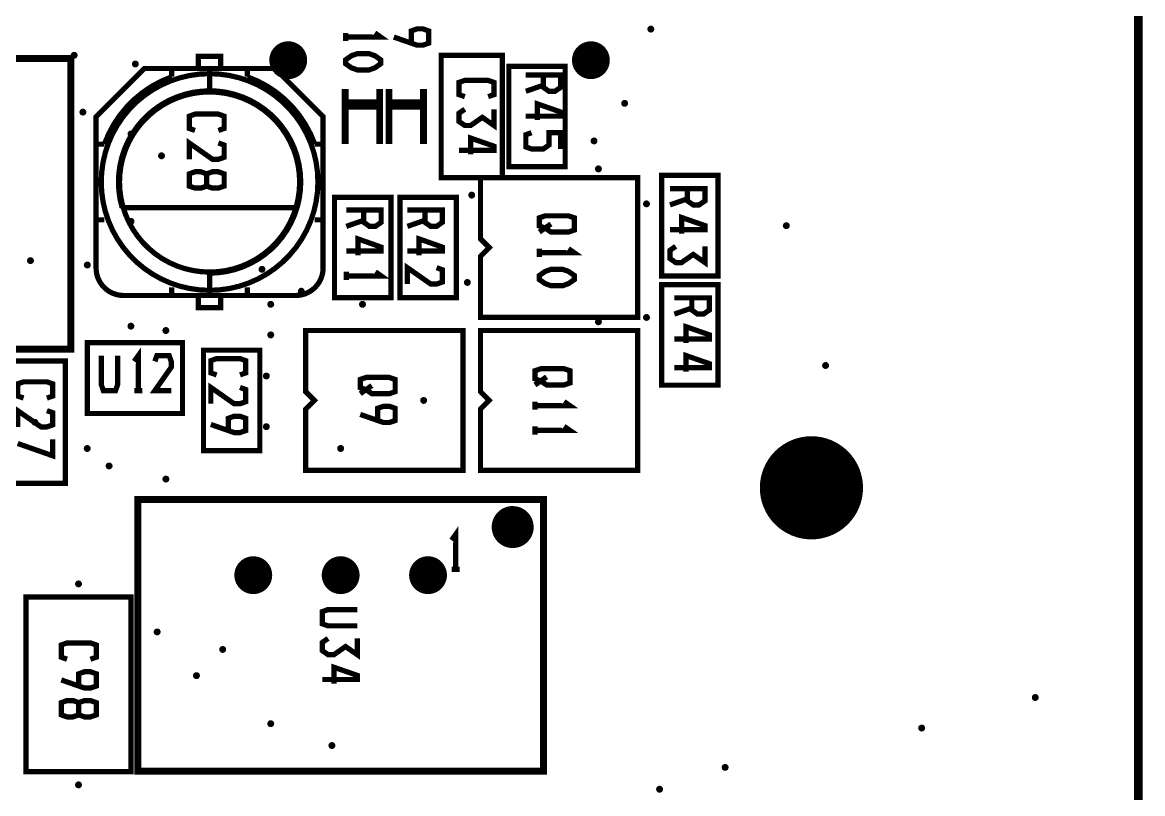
# Model space of a CAD drawing. Extents: x -3 to 440, y 331 to 583.
# Drawn here: x 104.61 to 137.18, y 364.72 to 387.14 of the extents above; entities that cross this region are included whole.
import ezdxf

# ---------------------------------------------------------------- set-up
doc = ezdxf.new("R2010")
doc.units = 0
doc.header["$MEASUREMENT"] = 0
doc.layers.get('0').update_dxf_attribs({"linetype": 'CONTINUOUS'})
for name, color, linetype in [('22-303-0_AST', 7, 'CONTINUOUS'), ('22-303-0_DRL', 1, 'CONTINUOUS'), ('THRUHOLE_NPT', 7, 'CONTINUOUS'), ('THRUHOLE_TAP', 1, 'CONTINUOUS')]:
    doc.layers.add(name, color=color, linetype=linetype)

# ---------------------------------------------------------------- blocks, each defined once
blk = doc.blocks.new('ROUND_28')
at = {"const_width": 0.54991}
blk.add_lwpolyline([(-0.274954, 0, 1), (0.274954, 0, 1)], format="xyb", close=True, dxfattribs=at)
blk = doc.blocks.new('ROUND_111')
at = {"const_width": 1.49987}
blk.add_lwpolyline([(-0.749934, 0, 1), (0.749934, 0, 1)], format="xyb", close=True, dxfattribs=at)
blk = doc.blocks.new('ROUND_116')
at = {"const_width": 0.10033}
blk.add_lwpolyline([(-0.050164, 0, 1), (0.050164, 0, 1)], format="xyb", close=True, dxfattribs=at)
blk = doc.blocks.new('ROUND_117')
at = {"const_width": 0.10033}
blk.add_lwpolyline([(-0.050164, 0, 1), (0.050164, 0, 1)], format="xyb", close=True, dxfattribs=at)
blk = doc.blocks.new('ROUND_108')
at = {"const_width": 0.10033}
blk.add_lwpolyline([(-0.050164, 0, 1), (0.050164, 0, 1)], format="xyb", close=True, dxfattribs=at)
blk = doc.blocks.new('ROUND_82')
at = {"const_width": 1.49987}
blk.add_lwpolyline([(-0.749934, 0, 1), (0.749934, 0, 1)], format="xyb", close=True, dxfattribs=at)

msp = doc.modelspace()

# ---------------------------------------------------------------- linework, layer by layer
at = {"layer": '22-303-0_AST'}
for points, const_width in [([(117.5500432560365, 582.6056078465505), (117.5500432560365, 572.6056278465505), (122.5513032560365, 572.6056278465505), (122.5513032560365, 582.6056078465505), (137.0496232560365, 582.6056078465505), (137.0496232560365, 342.6060878465505), (-2.950096743963513, 342.6060878465505), (-2.950096743963513, 582.6056078465505), (117.5500432560365, 582.6056078465505)], 0.254), ([(114.0118232560365, 386.5988878465505), (114.0118232560365, 386.8351078465505)], 0.1524), ([(114.0118232560365, 386.7157278465505), (115.0278232560365, 386.7157278465505), (114.8576432560365, 386.8351078465505)], 0.1524), ([(115.9168232560365, 386.5379278465505), (115.9168232560365, 386.8935278465505), (116.0870032560365, 386.9544878465505), (116.2546432560365, 386.9544878465505), (116.4248232560365, 386.8935278465505), (116.4248232560365, 386.5379278465505), (116.2546432560365, 386.4795078465505), (116.0870032560365, 386.4795078465505), (115.4088232560365, 386.7157278465505)], 0.1524), ([(110.3796232560365, 385.8013278465505), (110.3796232560365, 386.1518478465505), (109.7293832560365, 386.1518478465505), (109.7293832560365, 385.8013278465505)], 0.1524), ([(114.0118232560365, 386.0553278465505), (114.1820032560365, 386.1747078465505), (114.3496432560365, 386.2331278465505), (114.6900032560365, 386.2331278465505), (114.8576432560365, 386.1747078465505), (115.0278232560365, 386.0553278465505), (115.0278232560365, 385.9384878465505), (114.8576432560365, 385.8191078465505), (114.6900032560365, 385.7606878465505), (114.3496432560365, 385.7606878465505), (114.1820032560365, 385.8191078465505), (114.0118232560365, 385.9384878465505), (114.0118232560365, 386.0553278465505)], 0.1524), ([(118.5635032560365, 382.6288678465505), (116.7855032560365, 382.6288678465505), (116.7855032560365, 386.1848678465505), (118.5635032560365, 386.1848678465505), (118.5635032560365, 382.6288678465505)], 0.1524), ([(106.0235232560365, 386.0908878465505), (106.0235232560365, 377.6428478465505), (97.90060325603649, 377.6428478465505), (97.57548325603649, 377.9679678465505), (97.57548325603649, 379.9161478465505), (97.90060325603649, 380.2412678465505), (97.57548325603649, 380.5663878465505), (97.57548325603649, 386.0908878465505), (106.0235232560365, 386.0908878465505)], 0.20066), ([(108.9546832560365, 385.8013278465505), (108.1545832560365, 385.8013278465505), (106.7550432560365, 384.4017878465505), (106.7550432560365, 383.6016878465505), (106.9963432560365, 383.6016878465505)], 0.1524), ([(108.9546832560365, 385.5600278465505), (108.9546832560365, 385.8013278465505), (109.7293832560365, 385.8013278465505), (110.3796232560365, 385.8013278465505), (111.1543232560365, 385.8013278465505), (111.1543232560365, 385.5600278465505)], 0.1524), ([(113.1126632560365, 383.6016878465505), (113.3539632560365, 383.6016878465505), (113.3539632560365, 384.4017878465505), (111.9544232560365, 385.8013278465505), (111.1543232560365, 385.8013278465505)], 0.1524), ([(118.7540032560365, 385.8673678465505), (118.7540032560365, 382.9463678465505), (120.3923032560365, 382.9463678465505), (120.3923032560365, 385.8673678465505), (118.7540032560365, 385.8673678465505)], 0.1524), ([(110.0545032560365, 385.6514678465505), (110.0545032560365, 385.1510878465505)], 0.1524), ([(119.7547632560365, 385.6108278465505), (119.7547632560365, 385.2552278465505), (119.9224032560365, 385.1383878465505), (120.0925832560365, 385.1383878465505), (120.2627632560365, 385.2552278465505), (120.2627632560365, 385.6108278465505), (119.2467632560365, 385.6108278465505)], 0.1524), ([(117.4738432560365, 384.9834478465505), (117.3036632560365, 385.0418678465505), (117.3036632560365, 385.3974678465505), (117.4738432560365, 385.4558878465505), (118.1520232560365, 385.4558878465505), (118.3196632560365, 385.3974678465505), (118.3196632560365, 385.0418678465505), (118.1520232560365, 384.9834478465505)], 0.1524), ([(119.7547632560365, 385.3161878465505), (119.2467632560365, 385.1383878465505)], 0.1524), ([(114.1007232560365, 383.7083678465505), (113.9991232560365, 383.7083678465505), (113.9991232560365, 385.1053678465505), (114.1007232560365, 385.1053678465505)], 0.20066), ([(114.9998832560365, 384.8056478465505), (114.9998832560365, 384.7065878465505), (113.9991232560365, 384.7065878465505), (113.9991232560365, 384.8056478465505), (114.9998832560365, 384.8056478465505)], 0.20066), ([(114.8982832560365, 385.1053678465505), (114.9998832560365, 385.1053678465505), (114.9998832560365, 383.7083678465505), (114.8982832560365, 383.7083678465505)], 0.20066), ([(115.3707232560365, 383.7083678465505), (115.2691232560365, 383.7083678465505), (115.2691232560365, 385.1053678465505), (115.3707232560365, 385.1053678465505)], 0.20066), ([(116.2698832560365, 384.8056478465505), (116.2698832560365, 384.7065878465505), (115.2691232560365, 384.7065878465505), (115.2691232560365, 384.8056478465505), (116.2698832560365, 384.8056478465505)], 0.20066), ([(116.1682832560365, 385.1053678465505), (116.2698832560365, 385.1053678465505), (116.2698832560365, 383.7083678465505), (116.1682832560365, 383.7083678465505)], 0.20066), ([(117.4738432560365, 384.6176878465505), (117.3036632560365, 384.5008478465505), (117.3036632560365, 384.2620878465505), (117.4738432560365, 384.1452478465505), (117.6440232560365, 384.1452478465505), (117.9818432560365, 384.3814678465505), (118.3196632560365, 384.1452478465505), (118.3196632560365, 384.6176878465505)], 0.1524), ([(119.5845832560365, 384.3001878465505), (119.5845832560365, 384.7726278465505), (120.2627632560365, 384.5364078465505), (120.2627632560365, 384.4170278465505), (119.2467632560365, 384.4170278465505)], 0.1524), ([(109.6303232560365, 384.0004678465505), (109.4626832560365, 384.0588878465505), (109.4626832560365, 384.4144878465505), (109.6303232560365, 384.4754478465505), (110.3085032560365, 384.4754478465505), (110.4786832560365, 384.4144878465505), (110.4786832560365, 384.0588878465505), (110.3085032560365, 384.0004678465505)], 0.1524), ([(119.4144032560365, 383.9344278465505), (119.2467632560365, 383.8760078465505), (119.2467632560365, 383.5204078465505), (119.4144032560365, 383.4619878465505), (119.7547632560365, 383.4619878465505), (119.9224032560365, 383.5788278465505), (119.9224032560365, 383.9344278465505), (120.2627632560365, 383.9344278465505), (120.2627632560365, 383.4619878465505)], 0.1524), ([(106.7550432560365, 383.6016878465505), (106.7550432560365, 381.4020478465505), (106.7550432560365, 380.0025078465505)], 0.1524), ([(109.4626832560365, 383.1622678465505), (109.4626832560365, 383.6372478465505), (110.1383232560365, 383.1622678465505), (110.3085032560365, 383.1622678465505), (110.4786832560365, 383.2206878465505), (110.4786832560365, 383.5762878465505), (110.3085032560365, 383.6372478465505)], 0.1524), ([(113.3539632560365, 383.6016878465505), (113.3539632560365, 381.4020478465505), (113.3539632560365, 380.0025078465505)], 0.1524), ([(117.6440232560365, 383.3070478465505), (117.6440232560365, 383.7794878465505), (118.3196632560365, 383.5432678465505), (118.3196632560365, 383.4238878465505), (117.3036632560365, 383.4238878465505)], 0.1524), ([(109.9706832560365, 382.3824878465505), (110.1383232560365, 382.3240678465505), (110.3085032560365, 382.3240678465505), (110.4786832560365, 382.3824878465505), (110.4786832560365, 382.7380878465505), (110.3085032560365, 382.7990478465505), (110.1383232560365, 382.7990478465505), (109.9706832560365, 382.7380878465505), (109.9706832560365, 382.3824878465505), (109.8005032560365, 382.3240678465505), (109.6303232560365, 382.3240678465505), (109.4626832560365, 382.3824878465505), (109.4626832560365, 382.7380878465505), (109.6303232560365, 382.7990478465505), (109.8005032560365, 382.7990478465505), (109.9706832560365, 382.7380878465505)], 0.1524), ([(122.5005032560365, 378.5648678465505), (117.9285032560365, 378.5648678465505), (117.9285032560365, 380.3428678465505), (118.1825032560365, 380.5968678465505), (117.9285032560365, 380.8508678465505), (117.9285032560365, 382.6288678465505), (122.5005032560365, 382.6288678465505), (122.5005032560365, 378.5648678465505)], 0.1524), ([(123.1990032560365, 382.6923678465505), (123.1990032560365, 379.7713678465505), (124.8373032560365, 379.7713678465505), (124.8373032560365, 382.6923678465505), (123.1990032560365, 382.6923678465505)], 0.1524), ([(123.9457632560365, 382.3088278465505), (123.9457632560365, 381.9532278465505), (124.1134032560365, 381.8363878465505), (124.2835832560365, 381.8363878465505), (124.4537632560365, 381.9532278465505), (124.4537632560365, 382.3088278465505), (123.4377632560365, 382.3088278465505)], 0.1524), ([(115.3250032560365, 379.1363678465505), (115.3250032560365, 382.0573678465505), (113.6867032560365, 382.0573678465505), (113.6867032560365, 379.1363678465505), (115.3250032560365, 379.1363678465505)], 0.1524), ([(117.2300032560365, 379.1363678465505), (117.2300032560365, 382.0573678465505), (115.5917032560365, 382.0573678465505), (115.5917032560365, 379.1363678465505), (117.2300032560365, 379.1363678465505)], 0.1524), ([(123.9457632560365, 382.0141878465505), (123.4377632560365, 381.8363878465505)], 0.1524), ([(107.5119632560365, 381.7525678465505), (112.5970432560365, 381.7525678465505)], 0.1524), ([(114.5350632560365, 381.6865278465505), (114.5350632560365, 381.3309278465505), (114.7052432560365, 381.2115478465505), (114.8754232560365, 381.2115478465505), (115.0430632560365, 381.3309278465505), (115.0430632560365, 381.6865278465505), (114.0270632560365, 381.6865278465505)], 0.1524), ([(116.3130632560365, 381.6865278465505), (116.3130632560365, 381.3309278465505), (116.4832432560365, 381.2115478465505), (116.6534232560365, 381.2115478465505), (116.8210632560365, 381.3309278465505), (116.8210632560365, 381.6865278465505), (115.8050632560365, 381.6865278465505)], 0.1524), ([(106.7550432560365, 381.4020478465505), (106.9963432560365, 381.4020478465505)], 0.1524), ([(113.1126632560365, 381.4020478465505), (113.3539632560365, 381.4020478465505)], 0.1524), ([(114.5350632560365, 381.3893478465505), (114.0270632560365, 381.2115478465505)], 0.1524), ([(116.3130632560365, 381.3893478465505), (115.8050632560365, 381.2115478465505)], 0.1524), ([(119.8106432560365, 381.5188878465505), (119.6404632560365, 381.4604678465505), (119.6404632560365, 381.2242478465505), (119.8106432560365, 381.1632878465505), (119.9782832560365, 381.0464478465505), (120.4862832560365, 381.0464478465505), (120.6564632560365, 381.1048678465505), (120.6564632560365, 381.4604678465505), (120.4862832560365, 381.5188878465505), (119.8106432560365, 381.5188878465505)], 0.1524), ([(119.9782832560365, 381.2826678465505), (119.6404632560365, 381.0464478465505)], 0.1524), ([(123.7755832560365, 380.9981878465505), (123.7755832560365, 381.4706278465505), (124.4537632560365, 381.2344078465505), (124.4537632560365, 381.1150278465505), (123.4377632560365, 381.1150278465505)], 0.1524), ([(114.3674232560365, 380.3733478465505), (114.3674232560365, 380.8483278465505), (115.0430632560365, 380.6095678465505), (115.0430632560365, 380.4927278465505), (114.0270632560365, 380.4927278465505)], 0.1524), ([(116.1454232560365, 380.3733478465505), (116.1454232560365, 380.8483278465505), (116.8210632560365, 380.6095678465505), (116.8210632560365, 380.4927278465505), (115.8050632560365, 380.4927278465505)], 0.1524), ([(123.6054032560365, 380.6324278465505), (123.4377632560365, 380.5155878465505), (123.4377632560365, 380.2768278465505), (123.6054032560365, 380.1599878465505), (123.7755832560365, 380.1599878465505), (124.1134032560365, 380.3962078465505), (124.4537632560365, 380.1599878465505), (124.4537632560365, 380.6324278465505)], 0.1524), ([(119.6404632560365, 380.3250878465505), (119.6404632560365, 380.5638478465505)], 0.1524), ([(119.6404632560365, 380.4444678465505), (120.6564632560365, 380.4444678465505), (120.4862832560365, 380.5638478465505)], 0.1524), ([(115.8050632560365, 379.5351478465505), (115.8050632560365, 380.0101278465505), (116.4832432560365, 379.5351478465505), (116.6534232560365, 379.5351478465505), (116.8210632560365, 379.5935678465505), (116.8210632560365, 379.9491678465505), (116.6534232560365, 380.0101278465505)], 0.1524), ([(119.6404632560365, 379.7840678465505), (119.8106432560365, 379.9034478465505), (119.9782832560365, 379.9618678465505), (120.3186432560365, 379.9618678465505), (120.4862832560365, 379.9034478465505), (120.6564632560365, 379.7840678465505), (120.6564632560365, 379.6646878465505), (120.4862832560365, 379.5478478465505), (120.3186432560365, 379.4868878465505), (119.9782832560365, 379.4868878465505), (119.8106432560365, 379.5478478465505), (119.6404632560365, 379.6646878465505), (119.6404632560365, 379.7840678465505)], 0.1524), ([(110.0545032560365, 379.3522678465505), (110.0545032560365, 379.8526478465505)], 0.1524), ([(114.0270632560365, 379.6545278465505), (114.0270632560365, 379.8907478465505)], 0.1524), ([(114.0270632560365, 379.7713678465505), (115.0430632560365, 379.7713678465505), (114.8754232560365, 379.8907478465505)], 0.1524), ([(109.7293832560365, 379.2024078465505), (109.7293832560365, 378.8518878465505), (110.3796232560365, 378.8518878465505), (110.3796232560365, 379.2024078465505), (109.7293832560365, 379.2024078465505), (108.9546832560365, 379.2024078465505), (108.9546832560365, 379.4437078465505)], 0.1524), ([(111.1543232560365, 379.2024078465505), (111.1543232560365, 379.4437078465505)], 0.1524), ([(123.1990032560365, 379.5173678465505), (123.1990032560365, 376.5963678465505), (124.8373032560365, 376.5963678465505), (124.8373032560365, 379.5173678465505), (123.1990032560365, 379.5173678465505)], 0.1524), ([(107.5551432560365, 379.2024078465505), (108.9546832560365, 379.2024078465505)], 0.1524), ([(112.5538632560365, 379.2024078465505), (111.1543232560365, 379.2024078465505), (110.3796232560365, 379.2024078465505)], 0.1524), ([(124.0727632560365, 379.1338278465505), (124.0727632560365, 378.7782278465505), (124.2404032560365, 378.6613878465505), (124.4105832560365, 378.6613878465505), (124.5807632560365, 378.7782278465505), (124.5807632560365, 379.1338278465505), (123.5647632560365, 379.1338278465505)], 0.1524), ([(124.0727632560365, 378.8391878465505), (123.5647632560365, 378.6613878465505)], 0.1524), ([(123.9025832560365, 377.8231878465505), (123.9025832560365, 378.2956278465505), (124.5807632560365, 378.0594078465505), (124.5807632560365, 377.9400278465505), (123.5647632560365, 377.9400278465505)], 0.1524), ([(117.4205032560365, 374.1198678465505), (112.8485032560365, 374.1198678465505), (112.8485032560365, 375.8978678465505), (113.1025032560365, 376.1518678465505), (112.8485032560365, 376.4058678465505), (112.8485032560365, 378.1838678465505), (117.4205032560365, 378.1838678465505), (117.4205032560365, 374.1198678465505)], 0.1524), ([(122.5005032560365, 374.1198678465505), (117.9285032560365, 374.1198678465505), (117.9285032560365, 375.8978678465505), (118.1825032560365, 376.1518678465505), (117.9285032560365, 376.4058678465505), (117.9285032560365, 378.1838678465505), (122.5005032560365, 378.1838678465505), (122.5005032560365, 374.1198678465505)], 0.1524), ([(109.2671032560365, 375.7708678465505), (109.2671032560365, 377.8282678465505), (106.4985032560365, 377.8282678465505), (106.4985032560365, 375.7708678465505), (109.2671032560365, 375.7708678465505)], 0.1524), ([(107.3798832560365, 377.4548878465505), (107.3798832560365, 376.6090678465505), (107.3214632560365, 376.4388878465505), (106.9658632560365, 376.4388878465505), (106.9074432560365, 376.6090678465505), (106.9074432560365, 377.4548878465505)], 0.1524), ([(107.9818632560365, 376.4388878465505), (107.9818632560365, 377.4548878465505), (107.8624832560365, 377.2872478465505)], 0.1524), ([(108.9394432560365, 376.4388878465505), (108.4644632560365, 376.4388878465505), (108.9394432560365, 377.1170678465505), (108.9394432560365, 377.2872478465505), (108.8784832560365, 377.4548878465505), (108.5228832560365, 377.4548878465505), (108.4644632560365, 377.2872478465505)], 0.1524), ([(111.5150032560365, 374.6913678465505), (111.5150032560365, 377.6123678465505), (109.8767032560365, 377.6123678465505), (109.8767032560365, 374.6913678465505), (111.5150032560365, 374.6913678465505)], 0.1524), ([(110.2602432560365, 376.8935478465505), (110.0900632560365, 376.9519678465505), (110.0900632560365, 377.3075678465505), (110.2602432560365, 377.3685278465505), (110.9384232560365, 377.3685278465505), (111.1060632560365, 377.3075678465505), (111.1060632560365, 376.9519678465505), (110.9384232560365, 376.8935478465505)], 0.1524), ([(123.9025832560365, 376.9849878465505), (123.9025832560365, 377.4574278465505), (124.5807632560365, 377.2212078465505), (124.5807632560365, 377.1018278465505), (123.5647632560365, 377.1018278465505)], 0.1524), ([(105.8635032560365, 373.7388678465505), (104.0855032560365, 373.7388678465505), (104.0855032560365, 377.2948678465505), (105.8635032560365, 377.2948678465505), (105.8635032560365, 373.7388678465505)], 0.1524), ([(119.6836432560365, 377.0738878465505), (119.5134632560365, 377.0154678465505), (119.5134632560365, 376.7792478465505), (119.6836432560365, 376.7182878465505), (119.8512832560365, 376.6014478465505), (120.3592832560365, 376.6014478465505), (120.5294632560365, 376.6598678465505), (120.5294632560365, 377.0154678465505), (120.3592832560365, 377.0738878465505), (119.6836432560365, 377.0738878465505)], 0.1524), ([(104.6468432560365, 376.2204478465505), (104.4766632560365, 376.2788678465505), (104.4766632560365, 376.6344678465505), (104.6468432560365, 376.6928878465505), (105.3250232560365, 376.6928878465505), (105.4926632560365, 376.6344678465505), (105.4926632560365, 376.2788678465505), (105.3250232560365, 376.2204478465505)], 0.1524), ([(114.6036432560365, 376.8198878465505), (114.4334632560365, 376.7614678465505), (114.4334632560365, 376.5252478465505), (114.6036432560365, 376.4642878465505), (114.7712832560365, 376.3474478465505), (115.2792832560365, 376.3474478465505), (115.4494632560365, 376.4058678465505), (115.4494632560365, 376.7614678465505), (115.2792832560365, 376.8198878465505), (114.6036432560365, 376.8198878465505)], 0.1524), ([(119.8512832560365, 376.8376678465505), (119.5134632560365, 376.6014478465505)], 0.1524), ([(108.1012432560365, 376.4388878465505), (107.8624832560365, 376.4388878465505)], 0.1524), ([(110.0900632560365, 376.0553478465505), (110.0900632560365, 376.5303278465505), (110.7682432560365, 376.0553478465505), (110.9384232560365, 376.0553478465505), (111.1060632560365, 376.1137678465505), (111.1060632560365, 376.4693678465505), (110.9384232560365, 376.5303278465505)], 0.1524), ([(114.7712832560365, 376.5836678465505), (114.4334632560365, 376.3474478465505)], 0.1524), ([(119.5134632560365, 375.8800878465505), (119.5134632560365, 376.1188478465505)], 0.1524), ([(119.5134632560365, 375.9994678465505), (120.5294632560365, 375.9994678465505), (120.3592832560365, 376.1188478465505)], 0.1524), ([(104.4766632560365, 375.3822478465505), (104.4766632560365, 375.8546878465505), (105.1548432560365, 375.3822478465505), (105.3250232560365, 375.3822478465505), (105.4926632560365, 375.4406678465505), (105.4926632560365, 375.7962678465505), (105.3250232560365, 375.8546878465505)], 0.1524), ([(114.9414632560365, 375.5676678465505), (114.9414632560365, 375.9232678465505), (115.1116432560365, 375.9816878465505), (115.2792832560365, 375.9816878465505), (115.4494632560365, 375.9232678465505), (115.4494632560365, 375.5676678465505), (115.2792832560365, 375.5092478465505), (115.1116432560365, 375.5092478465505), (114.4334632560365, 375.7454678465505)], 0.1524), ([(110.5980632560365, 375.2755678465505), (110.5980632560365, 375.6311678465505), (110.7682432560365, 375.6921278465505), (110.9384232560365, 375.6921278465505), (111.1060632560365, 375.6311678465505), (111.1060632560365, 375.2755678465505), (110.9384232560365, 375.2171478465505), (110.7682432560365, 375.2171478465505), (110.0900632560365, 375.4533678465505)], 0.1524), ([(119.5134632560365, 375.1612678465505), (119.5134632560365, 375.3974878465505)], 0.1524), ([(119.5134632560365, 375.2806478465505), (120.5294632560365, 375.2806478465505), (120.3592832560365, 375.3974878465505)], 0.1524), ([(104.4766632560365, 374.8996478465505), (105.4926632560365, 374.5440478465505), (105.4926632560365, 375.0164878465505)], 0.1524), ([(119.7598432560365, 373.0708478465505), (119.7649232560365, 373.2715078465505), (107.9691632560365, 373.2715078465505), (107.9691632560365, 365.3771878465505), (119.7598432560365, 365.3771878465505), (119.7598432560365, 373.0708478465505)], 0.20066), ([(119.2086632560365, 372.8498678465505), (118.5203232560365, 372.8498678465505)], 0.20066), ([(118.5228632560365, 372.8498678465505), (118.5228632560365, 372.0929478465505)], 0.20066), ([(118.7032032560365, 372.9565478465505), (118.7032032560365, 371.9888078465505)], 0.20066), ([(118.8835432560365, 372.9819478465505), (118.8835432560365, 371.9608678465505)], 0.20066), ([(119.0613432560365, 372.9413078465505), (119.0613432560365, 372.0015078465505)], 0.20066), ([(119.2416832560365, 372.8143078465505), (119.2416832560365, 372.1285078465505)], 0.20066), ([(119.3737632560365, 372.4891878465505), (118.3552232560365, 372.4891878465505)], 0.20066), ([(119.3356632560365, 372.6695278465505), (118.3933232560365, 372.6695278465505)], 0.20066), ([(117.2096832560365, 371.2420478465505), (117.2096832560365, 372.2580478465505), (117.0903032560365, 372.0878678465505)], 0.1524), ([(119.3483632560365, 372.3088478465505), (118.3806232560365, 372.3088478465505)], 0.20066), ([(119.2442232560365, 372.1310478465505), (118.4847632560365, 372.1310478465505)], 0.20066), ([(117.3265232560365, 371.2420478465505), (117.0903032560365, 371.2420478465505)], 0.1524), ([(107.7685032560365, 370.4368678465505), (107.7685032560365, 365.3568678465505), (104.7205032560365, 365.3568678465505), (104.7205032560365, 370.4368678465505), (107.7685032560365, 370.4368678465505)], 0.1524), ([(114.3471032560365, 369.5986678465505), (113.4987432560365, 369.5986678465505), (113.3311032560365, 369.6570878465505), (113.3311032560365, 370.0126878465505), (113.4987432560365, 370.0711078465505), (114.3471032560365, 370.0711078465505)], 0.1524), ([(113.4987432560365, 369.2329078465505), (113.3311032560365, 369.1160678465505), (113.3311032560365, 368.8773078465505), (113.4987432560365, 368.7604678465505), (113.6689232560365, 368.7604678465505), (114.0067432560365, 368.9966878465505), (114.3471032560365, 368.7604678465505), (114.3471032560365, 369.2329078465505)], 0.1524), ([(105.9117632560365, 368.6283878465505), (105.7441232560365, 368.6868078465505), (105.7441232560365, 369.0424078465505), (105.9117632560365, 369.1033678465505), (106.5899432560365, 369.1033678465505), (106.7601232560365, 369.0424078465505), (106.7601232560365, 368.6868078465505), (106.5899432560365, 368.6283878465505)], 0.1524), ([(106.2521232560365, 367.8486078465505), (106.2521232560365, 368.2042078465505), (106.4197632560365, 368.2651678465505), (106.5899432560365, 368.2651678465505), (106.7601232560365, 368.2042078465505), (106.7601232560365, 367.8486078465505), (106.5899432560365, 367.7901878465505), (106.4197632560365, 367.7901878465505), (105.7441232560365, 368.0264078465505)], 0.1524), ([(113.6689232560365, 367.9222678465505), (113.6689232560365, 368.3947078465505), (114.3471032560365, 368.1584878465505), (114.3471032560365, 368.0391078465505), (113.3311032560365, 368.0391078465505)], 0.1524), ([(106.2521232560365, 367.0104078465505), (106.4197632560365, 366.9519878465505), (106.5899432560365, 366.9519878465505), (106.7601232560365, 367.0104078465505), (106.7601232560365, 367.3660078465505), (106.5899432560365, 367.4269678465505), (106.4197632560365, 367.4269678465505), (106.2521232560365, 367.3660078465505), (106.2521232560365, 367.0104078465505), (106.0819432560365, 366.9519878465505), (105.9117632560365, 366.9519878465505), (105.7441232560365, 367.0104078465505), (105.7441232560365, 367.3660078465505), (105.9117632560365, 367.4269678465505), (106.0819432560365, 367.4269678465505), (106.2521232560365, 367.3660078465505)], 0.1524)]:
    msp.add_lwpolyline(points, dxfattribs=dict(at, const_width=const_width))
for points, const_width in [([(110.0545032560365, 385.6514678465505, 0.4142136), (106.9049032560365, 382.5018678465505)], 0.1524), ([(108.9546832560365, 385.5600278465505, 0.2237066), (106.9963432560365, 383.6016878465505)], 0.1524), ([(113.2041032560365, 382.5018678465505, 0.4142136), (110.0545032560365, 385.6514678465505)], 0.1524), ([(113.1126632560365, 383.6016878465505, 0.2237066), (111.1543232560365, 385.5600278465505)], 0.1524), ([(110.0545032560365, 385.1510878465505, 0.4142136), (107.4052832560365, 382.5018678465505)], 0.1524), ([(110.0545032560365, 385.1510878465505, 0.3325564), (107.5119632560365, 383.2511678465505)], 0.1524), ([(112.5970432560365, 383.2511678465505, 0.3325565), (110.0545032560365, 385.1536278465505)], 0.1524), ([(110.0545032560365, 385.1206078465505, 0.4142136), (107.4357632560365, 382.5018678465505)], 0.1524), ([(112.6732432560365, 382.5018678465505, 0.4142136), (110.0545032560365, 385.1206078465505)], 0.1524), ([(112.7037232560365, 382.5018678465505, 0.07177080000000001), (112.5956692560365, 383.2507618465505)], 0.1524), ([(106.9049032560365, 382.5018678465505, 0.4142136), (110.0545032560365, 379.3522678465505)], 0.1524), ([(107.4052832560365, 382.5018678465505, 0.0717709), (107.5133352560365, 381.7529718465505)], 0.1524), ([(107.4357632560365, 382.5018678465505, 0.4142136), (110.0545032560365, 379.8831278465505)], 0.1524), ([(110.0545032560365, 379.8831278465505, 0.4142136), (112.6732432560365, 382.5018678465505)], 0.1524), ([(110.0545032560365, 379.3522678465505, 0.4142136), (113.2041032560365, 382.5018678465505)], 0.1524), ([(110.0545032560365, 379.8526478465505, 0.4142136), (112.7037232560365, 382.5018678465505)], 0.1524), ([(106.7550432560365, 380.0025078465505, 0.4142136), (107.5551432560365, 379.2024078465505)], 0.1524), ([(112.5538632560365, 379.2024078465505, 0.4142136), (113.3539632560365, 380.0025078465505)], 0.1524), ([(118.8657632560365, 372.9819478465505, 0.4142136), (118.3552232560365, 372.4714078465505)], 0.20066), ([(119.3737632560365, 372.4714078465505, 0.4142136), (118.8657632560365, 372.9794078465505)], 0.20066), ([(118.3552232560365, 372.4714078465505, 0.4142136), (118.8657632560365, 371.9608678465505)], 0.20066), ([(118.8657632560365, 371.9608678465505, 0.4142136), (119.3763032560365, 372.4714078465505)], 0.20066)]:
    msp.add_lwpolyline(points, format="xyb", dxfattribs=dict(at, const_width=const_width))
at = {"layer": '22-303-0_DRL', "const_width": 0.254}
msp.add_lwpolyline([(117.5500432560365, 582.6056078465505), (117.5500432560365, 572.6056278465505), (122.5513032560365, 572.6056278465505), (122.5513032560365, 582.6056078465505), (137.0496232560365, 582.6056078465505), (137.0496232560365, 342.6060878465505), (-2.950096743963513, 342.6060878465505), (-2.950096743963513, 582.6056078465505), (117.5500432560365, 582.6056078465505)], dxfattribs=at)

# ---------------------------------------------------------------- block references
at = {"layer": '22-303-0_DRL'}
for name, p in [('ROUND_117', (122.8815032560365, 386.9468678465505)), ('ROUND_28', (112.3405032560365, 386.0426278465505)), ('ROUND_28', (121.1390632560365, 386.0426278465505)), ('ROUND_116', (106.1175032560365, 386.1848678465505)), ('ROUND_117', (107.8955032560365, 385.9308678465505)), ('ROUND_117', (106.3715032560365, 384.5338678465505)), ('ROUND_117', (122.1195032560365, 384.7878678465505)), ('ROUND_117', (107.7685032560365, 383.8988678465505)), ('ROUND_117', (121.2305032560365, 383.6956678465505)), ('ROUND_116', (108.6575032560365, 383.2638678465505)), ('ROUND_117', (121.3575032560365, 382.8828678465505)), ('ROUND_117', (117.6745032560365, 382.1208678465505)), ('ROUND_117', (122.7545032560365, 381.8668678465505)), ('ROUND_117', (107.7685032560365, 381.3588678465505)), ('ROUND_117', (126.8185032560365, 381.2318678465505)), ('ROUND_117', (104.8475032560365, 380.2158678465505)), ('ROUND_116', (106.4985032560365, 380.0888678465505)), ('ROUND_117', (111.5785032560365, 379.9618678465505)), ('ROUND_117', (112.7215032560365, 379.3268678465505)), ('ROUND_117', (117.5475032560365, 379.5808678465505)), ('ROUND_117', (111.8325032560365, 378.9458678465505)), ('ROUND_117', (114.4995032560365, 378.9458678465505)), ('ROUND_117', (107.7685032560365, 378.3108678465505)), ('ROUND_117', (121.3575032560365, 378.4378678465505)), ('ROUND_117', (122.7545032560365, 378.5648678465505)), ('ROUND_117', (108.7845032560365, 378.1838678465505)), ('ROUND_117', (111.8325032560365, 378.0568678465505)), ('ROUND_117', (127.9615032560365, 377.1678678465505)), ('ROUND_117', (111.7055032560365, 376.8630678465505)), ('ROUND_117', (116.2775032560365, 376.1518678465505)), ('ROUND_117', (104.9745032560365, 375.5168678465505)), ('ROUND_117', (111.7055032560365, 375.3898678465505)), ('ROUND_117', (106.4985032560365, 374.7548678465505)), ('ROUND_117', (113.8645032560365, 374.7548678465505)), ('ROUND_111', (127.5500232560365, 373.6118678465505)), ('ROUND_116', (107.1335032560365, 374.2468678465505)), ('ROUND_117', (108.7845032560365, 373.8658678465505)), ('ROUND_28', (111.3245032560365, 371.0718678465505)), ('ROUND_28', (113.8645032560365, 371.0718678465505)), ('ROUND_28', (116.4045032560365, 371.0718678465505)), ('ROUND_117', (106.2445032560365, 370.8178678465505)), ('ROUND_117', (108.5305032560365, 369.4208678465505)), ('ROUND_117', (110.4355032560365, 368.9128678465505)), ('ROUND_117', (109.6735032560365, 368.1508678465505)), ('ROUND_117', (134.0575032560365, 367.5158678465505)), ('ROUND_117', (111.8325032560365, 366.7538678465505)), ('ROUND_117', (130.7555032560365, 366.6268678465505)), ('ROUND_117', (113.6105032560365, 366.1188678465505)), ('ROUND_117', (125.0405032560365, 365.4838678465505)), ('ROUND_117', (106.2445032560365, 364.9758678465505)), ('ROUND_117', (123.1355032560365, 364.8488678465505))]:
    msp.add_blockref(name, p, dxfattribs=at)
at = {"layer": 'THRUHOLE_NPT'}
for p in [(112.3405032560365, 386.0426278465505), (121.1390632560365, 386.0426278465505)]:
    msp.add_blockref('ROUND_28', p, dxfattribs=at)
at = {"layer": 'THRUHOLE_TAP'}
for name, p in [('ROUND_108', (122.8815032560365, 386.9468678465505)), ('ROUND_108', (106.1175032560365, 386.1848678465505)), ('ROUND_108', (107.8955032560365, 385.9308678465505)), ('ROUND_108', (106.3715032560365, 384.5338678465505)), ('ROUND_108', (122.1195032560365, 384.7878678465505)), ('ROUND_108', (107.7685032560365, 383.8988678465505)), ('ROUND_108', (121.2305032560365, 383.6956678465505)), ('ROUND_108', (108.6575032560365, 383.2638678465505)), ('ROUND_108', (121.3575032560365, 382.8828678465505)), ('ROUND_108', (117.6745032560365, 382.1208678465505)), ('ROUND_108', (122.7545032560365, 381.8668678465505)), ('ROUND_108', (107.7685032560365, 381.3588678465505)), ('ROUND_108', (126.8185032560365, 381.2318678465505)), ('ROUND_108', (104.8475032560365, 380.2158678465505)), ('ROUND_108', (106.4985032560365, 380.0888678465505)), ('ROUND_108', (111.5785032560365, 379.9618678465505)), ('ROUND_108', (112.7215032560365, 379.3268678465505)), ('ROUND_108', (117.5475032560365, 379.5808678465505)), ('ROUND_108', (111.8325032560365, 378.9458678465505)), ('ROUND_108', (114.4995032560365, 378.9458678465505)), ('ROUND_108', (107.7685032560365, 378.3108678465505)), ('ROUND_108', (121.3575032560365, 378.4378678465505)), ('ROUND_108', (122.7545032560365, 378.5648678465505)), ('ROUND_108', (108.7845032560365, 378.1838678465505)), ('ROUND_108', (111.8325032560365, 378.0568678465505)), ('ROUND_108', (127.9615032560365, 377.1678678465505)), ('ROUND_108', (111.7055032560365, 376.8630678465505)), ('ROUND_108', (116.2775032560365, 376.1518678465505)), ('ROUND_108', (104.9745032560365, 375.5168678465505)), ('ROUND_108', (111.7055032560365, 375.3898678465505)), ('ROUND_108', (106.4985032560365, 374.7548678465505)), ('ROUND_108', (113.8645032560365, 374.7548678465505)), ('ROUND_82', (127.5500232560365, 373.6118678465505)), ('ROUND_108', (107.1335032560365, 374.2468678465505)), ('ROUND_108', (108.7845032560365, 373.8658678465505)), ('ROUND_28', (111.3245032560365, 371.0718678465505)), ('ROUND_28', (113.8645032560365, 371.0718678465505)), ('ROUND_28', (116.4045032560365, 371.0718678465505)), ('ROUND_108', (106.2445032560365, 370.8178678465505)), ('ROUND_108', (108.5305032560365, 369.4208678465505)), ('ROUND_108', (110.4355032560365, 368.9128678465505)), ('ROUND_108', (109.6735032560365, 368.1508678465505)), ('ROUND_108', (134.0575032560365, 367.5158678465505)), ('ROUND_108', (111.8325032560365, 366.7538678465505)), ('ROUND_108', (130.7555032560365, 366.6268678465505)), ('ROUND_108', (113.6105032560365, 366.1188678465505)), ('ROUND_108', (125.0405032560365, 365.4838678465505)), ('ROUND_108', (106.2445032560365, 364.9758678465505)), ('ROUND_108', (123.1355032560365, 364.8488678465505))]:
    msp.add_blockref(name, p, dxfattribs=at)

doc.saveas('drawing.dxf')
